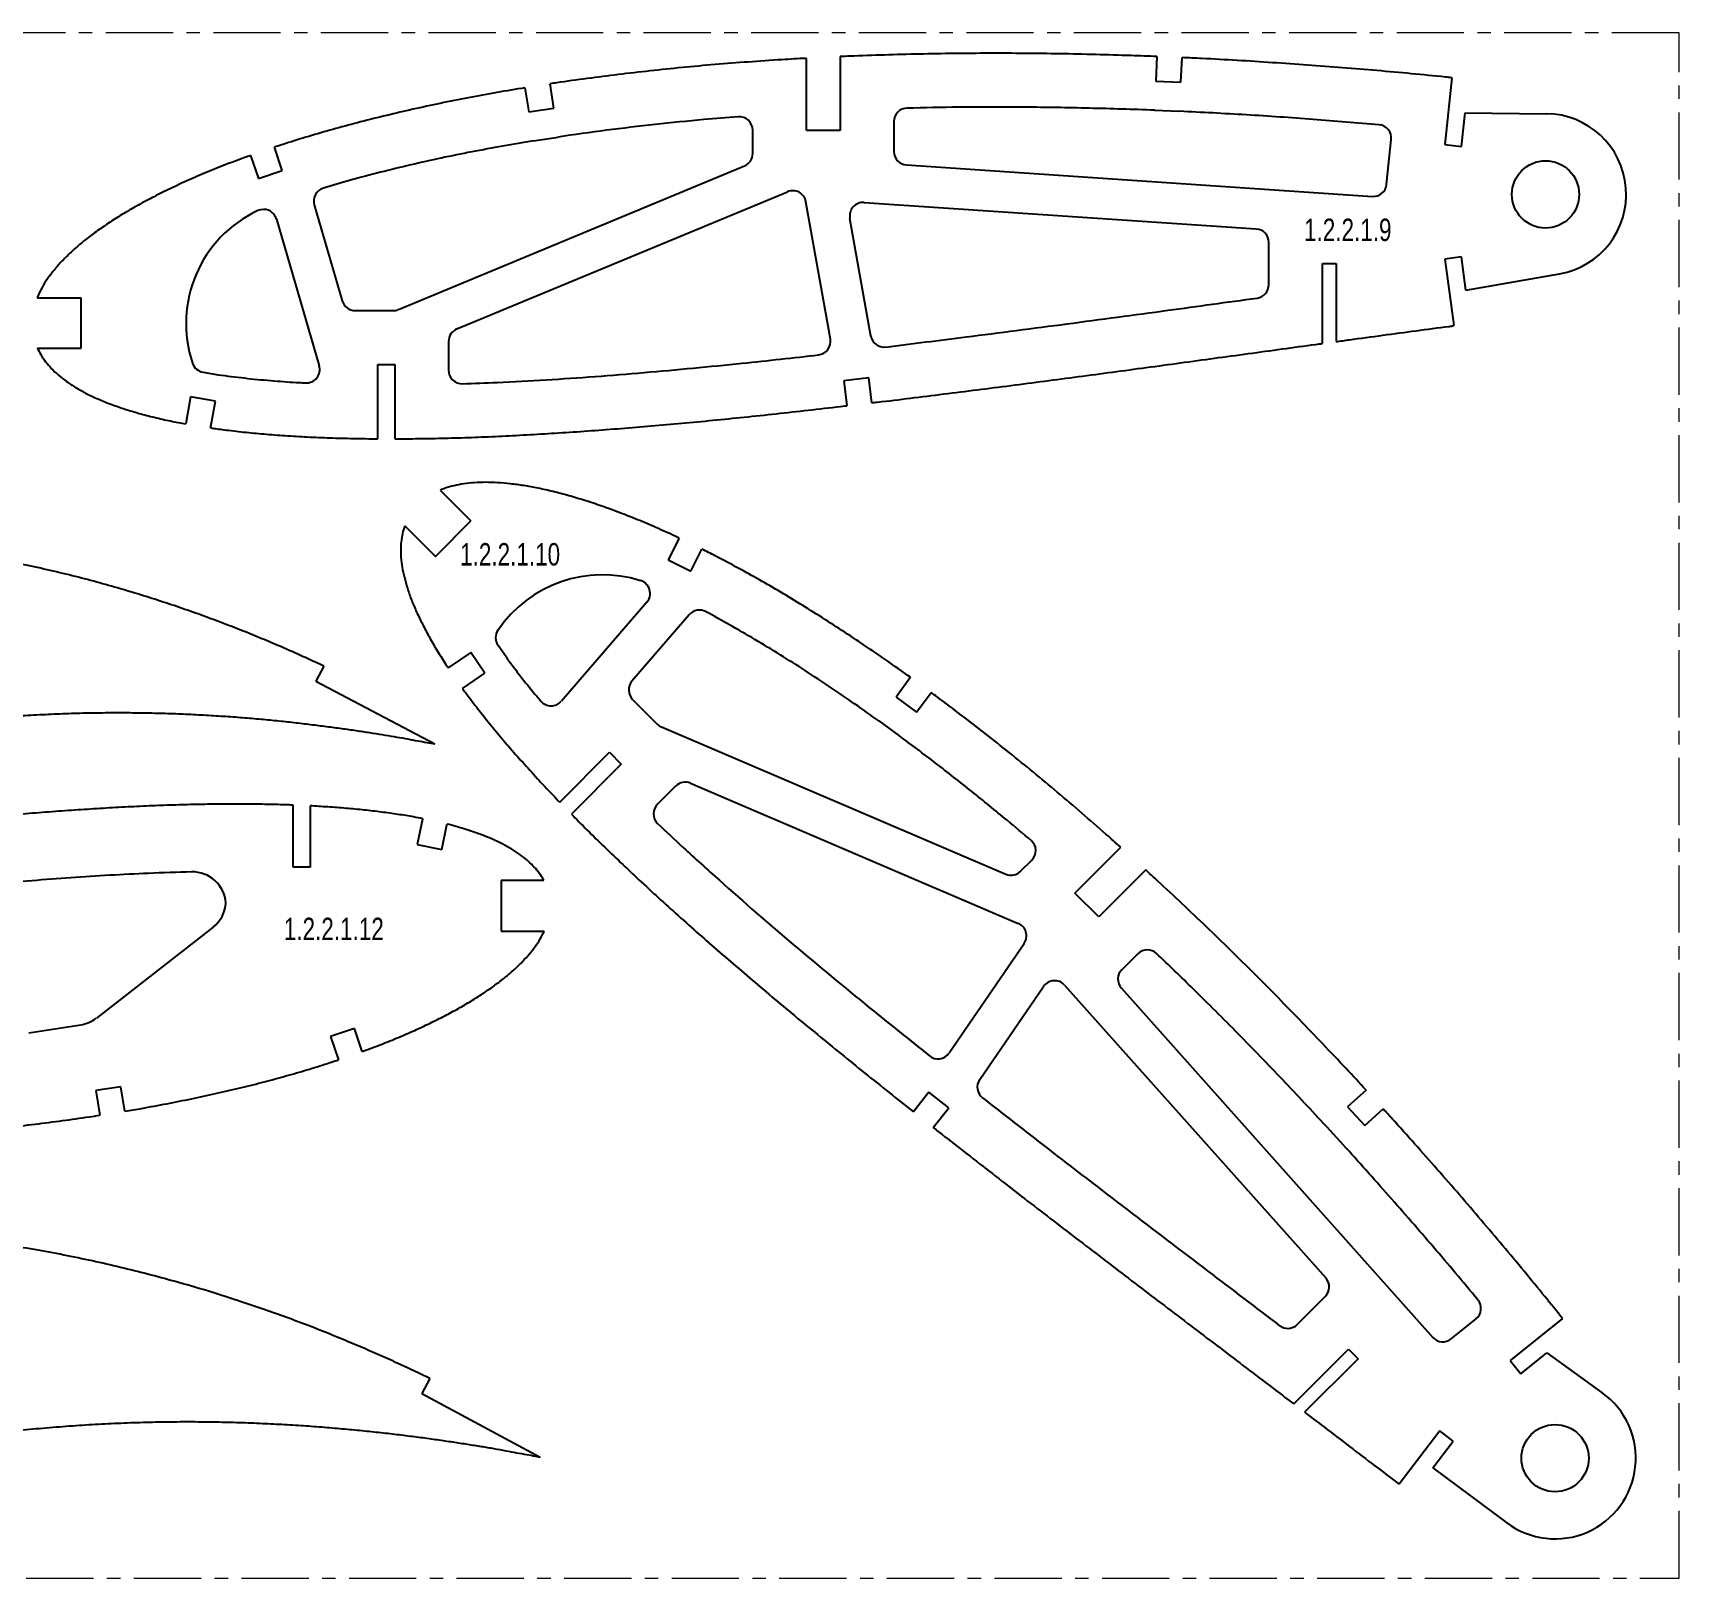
# Model space of a CAD drawing. Header units: inches. Extents: x 0 to 23.8, y 0 to 11.8.
# Drawn here: x 11.51 to 23.75, y 0.26 to 11.75 of the extents above; entities that cross this region are included whole.
import ezdxf

# ---------------------------------------------------------------- set-up
doc = ezdxf.new("R2010")
doc.units = ezdxf.units.IN
doc.header["$MEASUREMENT"] = 0
doc.linetypes.add('CENTERX2', pattern=[0.8, 0.5, -0.1, 0.1, -0.1])
doc.layers.add('PART_NAMES', color=1, linetype='Continuous')
doc.styles.add('SLDTEXTSTYLE0', font='TXT', dxfattribs={"width": 0.75})

msp = doc.modelspace()

# ---------------------------------------------------------------- linework, layer by layer
at = {"color": 7, "linetype": 'CENTERX2', "lineweight": 18}
for p, q in [((23.75, 11.75), (0.259, 11.75)), ((23.75, 0.259), (23.75, 11.75)), ((0.259, 0.259), (23.75, 0.259))]:
    msp.add_line(p, q, dxfattribs=at)
at = {"color": 7, "linetype": 'Continuous', "lineweight": 25}
for p, q in [((17.261, 11.024), (17.261, 11.561)), ((17.511, 11.574), (17.511, 11.024)), ((19.866, 11.574), (19.858, 11.392)), ((20.045, 11.384), (20.054, 11.566)), ((19.858, 11.392), (20.045, 11.384)), ((22.06, 11.416), (22.008, 10.919)), ((22.06, 11.416), (22.06, 11.417)), ((15.167, 11.342), (15.196, 11.162)), ((15.382, 11.19), (15.354, 11.371)), ((15.196, 11.162), (15.382, 11.19)), ((19.85, 11.175), (20.036, 11.167)), ((22.132, 10.906), (22.159, 11.155)), ((22.159, 11.155), (22.763, 11.149)), ((16.861, 10.853), (16.861, 11.027)), ((17.511, 11.024), (17.261, 11.024)), ((17.911, 11.091), (17.911, 10.868)), ((13.362, 10.728), (13.304, 10.9)), ((15.232, 10.947), (15.414, 10.976)), ((21.575, 10.624), (21.61, 10.957)), ((22.008, 10.919), (22.132, 10.906)), ((13.127, 10.839), (13.185, 10.668)), ((13.185, 10.668), (13.362, 10.728)), ((14.226, 9.693), (16.799, 10.761)), ((18.004, 10.768), (21.469, 10.534)), ((14.66, 9.549), (17.12, 10.569)), ((13.601, 10.472), (13.809, 9.757)), ((17.439, 9.473), (17.257, 10.494)), ((17.689, 10.489), (20.605, 10.292)), ((13.319, 10.366), (13.637, 9.275)), ((17.739, 9.496), (17.584, 10.371)), ((20.699, 9.877), (20.699, 10.192)), ((22.132, 10.084), (22.008, 10.068)), ((22.008, 10.068), (22.075, 9.573)), ((22.165, 9.837), (22.132, 10.084)), ((21.099, 10.036), (21.199, 10.036)), ((21.099, 9.441), (21.099, 10.036)), ((21.199, 10.036), (21.199, 9.454)), ((22.165, 9.837), (22.861, 9.958)), ((11.54, 9.78), (11.866, 9.78)), ((11.866, 9.405), (11.866, 9.78)), ((13.905, 9.685), (14.187, 9.685)), ((14.599, 9.456), (14.599, 9.241)), ((11.542, 9.405), (11.866, 9.405)), ((12.774, 9.227), (12.887, 9.208)), ((14.074, 9.285), (14.199, 9.285)), ((14.074, 8.732), (14.074, 9.285)), ((14.199, 9.285), (14.199, 8.731)), ((17.725, 9.184), (17.539, 9.162)), ((17.747, 8.999), (17.725, 9.184)), ((17.539, 9.162), (17.56, 8.977)), ((12.681, 9.043), (12.645, 8.842)), ((12.865, 9.011), (12.681, 9.043)), ((12.832, 8.822), (12.865, 9.011)), ((12.83, 8.812), (12.832, 8.822)), ((14.537, 8.35), (14.766, 8.121)), ((14.273, 8.084), (14.501, 7.856)), ((14.501, 7.856), (14.766, 8.121)), ((16.314, 7.993), (16.233, 7.831)), ((16.401, 7.748), (16.483, 7.912)), ((16.233, 7.831), (16.401, 7.748)), ((16.073, 7.516), (15.438, 6.78)), ((16.389, 7.423), (15.963, 6.929)), ((14.764, 7.142), (14.596, 7.028)), ((14.869, 6.988), (14.764, 7.142)), ((15.027, 7.109), (14.967, 7.195)), ((13.672, 7.041), (13.613, 6.93)), ((14.711, 6.88), (14.869, 6.988)), ((13.613, 6.93), (14.497, 6.462)), ((14.703, 6.874), (14.711, 6.88)), ((18.034, 6.958), (17.927, 6.809)), ((15.968, 6.793), (16.151, 6.61)), ((17.927, 6.809), (18.078, 6.698)), ((18.078, 6.698), (18.187, 6.846)), ((17.95, 6.524), (17.801, 6.633)), ((16.183, 6.589), (18.743, 5.494)), ((15.426, 6.029), (15.796, 6.4)), ((15.796, 6.4), (15.884, 6.311)), ((15.884, 6.311), (15.513, 5.94)), ((16.288, 6.149), (16.153, 6.014)), ((16.398, 6.17), (18.836, 5.128)), ((13.444, 5.547), (13.444, 6.007)), ((13.569, 6.002), (13.569, 5.547)), ((14.405, 5.904), (14.366, 5.715)), ((14.406, 5.907), (14.405, 5.904)), ((14.549, 5.677), (14.587, 5.86)), ((14.587, 5.86), (14.589, 5.866)), ((14.366, 5.715), (14.549, 5.677)), ((19.257, 5.353), (19.598, 5.694)), ((13.569, 5.547), (13.444, 5.547)), ((18.853, 5.515), (18.937, 5.598)), ((19.784, 5.526), (19.434, 5.176)), ((15.308, 5.446), (14.99, 5.446)), ((14.99, 5.446), (14.99, 5.071)), ((19.434, 5.176), (19.257, 5.353)), ((12.848, 5.1), (11.98, 4.423)), ((14.99, 5.071), (15.311, 5.071)), ((18.321, 4.164), (18.879, 4.979)), ((19.725, 4.902), (19.607, 4.783)), ((18.549, 3.966), (19.023, 4.659)), ((19.18, 4.669), (21.123, 2.491)), ((19.603, 4.646), (21.919, 2.049)), ((11.477, 4.313), (11.864, 4.373)), ((13.899, 4.347), (13.722, 4.287)), ((13.722, 4.287), (13.78, 4.113)), ((13.957, 4.175), (13.899, 4.347)), ((12.163, 3.913), (11.977, 3.884)), ((11.977, 3.884), (12.006, 3.701)), ((12.193, 3.731), (12.163, 3.913)), ((18.172, 3.873), (18.056, 3.726)), ((18.32, 3.757), (18.172, 3.873)), ((21.422, 3.888), (21.285, 3.763)), ((18.204, 3.61), (18.32, 3.757)), ((21.285, 3.763), (21.412, 3.624)), ((21.412, 3.624), (21.549, 3.749)), ((21.128, 3.617), (21.253, 3.48)), ((20.911, 2.145), (21.119, 2.353)), ((22.056, 2.038), (22.24, 2.186)), ((22.883, 2.19), (22.493, 1.876)), ((22.883, 2.19), (22.883, 2.19)), ((20.885, 1.554), (21.292, 1.961)), ((21.292, 1.961), (21.363, 1.89)), ((21.363, 1.89), (20.965, 1.492)), ((22.493, 1.876), (22.572, 1.779)), ((22.572, 1.779), (22.767, 1.935)), ((22.767, 1.935), (23.179, 1.637)), ((14.46, 1.743), (14.4, 1.633)), ((14.4, 1.633), (15.28, 1.159)), ((21.972, 1.354), (21.669, 0.957)), ((22.071, 1.278), (21.972, 1.354)), ((21.92, 1.08), (22.071, 1.278)), ((21.92, 1.08), (22.469, 0.67)), ((21.668, 0.957), (21.669, 0.957))]:
    msp.add_line(p, q, dxfattribs=at)
for centre in [(22.757, 10.549), (22.828, 1.151)]:
    msp.add_circle(centre, 0.25, dxfattribs=at)
for centre, radius, start, end in [((18.011, 11.091), 0.1, 91.4078, 180), ((19.846, 11.075), 0.1, 87.5699, 87.7376), ((20.031, 11.067), 0.1, 87.4034, 87.5699), ((22.757, 10.549), 0.6, 279.922, 89.4734), ((16.761, 11.027), 0.1, 0, 94.4715), ((21.51, 10.967), 0.1, 354.0757, 84.9246), ((15.247, 10.849), 0.1, 98.9164, 99.2498), ((15.429, 10.877), 0.1, 98.5864, 98.9164), ((16.761, 10.853), 0.1, 292.5326, 0), ((18.011, 10.868), 0.1, 180, 266.1433), ((13.697, 10.5), 0.1, 106.7599, 196.2499), ((17.158, 10.477), 0.1, 10.1017, 112.5326), ((21.476, 10.634), 0.1, 266.1433, 354.0757), ((13.575, 9.589), 0.928, 115.1478, 198.5542), ((13.223, 10.338), 0.1, 16.2499, 115.1478), ((17.682, 10.389), 0.1, 86.1433, 190.1017), ((20.599, 10.192), 0.1, 0, 86.1433), ((20.599, 9.877), 0.1, 277.7726, 0), ((13.905, 9.785), 0.1, 196.2499, 270), ((14.187, 9.785), 0.1, 270, 292.5326), ((14.699, 9.456), 0.1, 112.5326, 180), ((17.34, 9.455), 0.1, 276.5074, 10.1017), ((17.838, 9.514), 0.1, 190.1017, 276.9072), ((12.79, 9.325), 0.1, 198.5542, 260.7898), ((13.541, 9.247), 0.1, 266.9391, 16.2499), ((14.699, 9.241), 0.1, 180, 271.8749), ((15.744, 6.781), 0.939, 72.413, 145.8484), ((15.998, 7.582), 0.1, 319.2106, 72.413), ((16.465, 7.358), 0.1, 61.8131, 139.2106), ((15.049, 7.253), 0.1, 145.8484, 214.8592), ((16.039, 6.864), 0.1, 139.2106, 225), ((15.362, 6.845), 0.1, 220.0265, 319.2106), ((17.742, 6.552), 0.1, 53.9821, 54.3312), ((16.222, 6.681), 0.1, 225, 246.8439), ((17.891, 6.444), 0.1, 53.6369, 53.9821), ((16.359, 6.078), 0.1, 66.8439, 135), ((16.223, 5.943), 0.1, 135, 226.4354), ((18.866, 5.669), 0.1, 315, 49.6241), ((12.694, 5.261), 0.25, 4.1146, 91.3699), ((18.783, 5.586), 0.1, 246.8439, 315), ((12.694, 5.297), 0.25, 307.9617, 355.8854), ((18.797, 5.036), 0.1, 325.5897, 66.8439), ((19.796, 4.831), 0.1, 46.4132, 135), ((19.677, 4.713), 0.1, 135, 221.7273), ((19.106, 4.602), 0.1, 41.7273, 145.5897), ((11.826, 4.62), 0.25, 278.7163, 307.9617), ((18.238, 4.22), 0.1, 231.4828, 325.5897), ((18.631, 3.91), 0.1, 145.5897, 231.9036), ((21.054, 3.549), 0.1, 42.5002, 42.6742), ((21.179, 3.412), 0.1, 42.3274, 42.5002), ((21.048, 2.424), 0.1, 315, 41.7273), ((22.177, 2.264), 0.1, 308.8317, 39.6924), ((20.84, 2.216), 0.1, 232.7761, 315), ((21.993, 2.116), 0.1, 221.7273, 308.8317), ((22.828, 1.151), 0.6, 233.276, 54.1694)]:
    msp.add_arc(centre, radius, start, end, dxfattribs=at)
for points, knots in [([(17.261, 11.561), (17.2, 11.558), (17.055, 11.55), (16.829, 11.534), (16.582, 11.515), (16.339, 11.493), (16.099, 11.468), (15.863, 11.441), (15.631, 11.411), (15.462, 11.388), (15.37, 11.374), (15.354, 11.371)], [0.6323676, 0.6323676, 0.6323676, 0.6323676, 0.6428887, 0.6571861, 0.6713255, 0.685294, 0.6990781, 0.7126651, 0.7260426, 0.7391977, 0.741936, 0.741936, 0.741936, 0.741936]), ([(19.866, 11.574), (19.802, 11.577), (19.65, 11.582), (19.411, 11.589), (19.147, 11.595), (18.884, 11.598), (18.622, 11.599), (18.36, 11.597), (18.1, 11.593), (17.842, 11.586), (17.645, 11.579), (17.536, 11.575), (17.511, 11.574)], [0.4834589, 0.4834589, 0.4834589, 0.4834589, 0.4943697, 0.5094578, 0.5245323, 0.5395793, 0.554583, 0.5695295, 0.5844034, 0.599191, 0.6138768, 0.6180618, 0.6180618, 0.6180618, 0.6180618]), ([(22.06, 11.417), (22.044, 11.418), (21.944, 11.429), (21.758, 11.447), (21.503, 11.47), (21.246, 11.492), (20.987, 11.511), (20.726, 11.529), (20.464, 11.546), (20.24, 11.558), (20.103, 11.564), (20.054, 11.566)], [0.3577176, 0.3577176, 0.3577176, 0.3577176, 0.3604439, 0.3749827, 0.3896405, 0.4044033, 0.4192566, 0.4341867, 0.4491773, 0.4642148, 0.4726798, 0.4726798, 0.4726798, 0.4726798]), ([(15.167, 11.342), (15.098, 11.331), (14.957, 11.307), (14.747, 11.268), (14.539, 11.227), (14.336, 11.183), (14.139, 11.137), (13.947, 11.089), (13.762, 11.04), (13.583, 10.988), (13.431, 10.942), (13.339, 10.911), (13.304, 10.9)], [0.752749, 0.752749, 0.752749, 0.752749, 0.764792, 0.7772082, 0.7893557, 0.801224, 0.8128037, 0.8240829, 0.8350546, 0.8457096, 0.8560379, 0.8623241, 0.8623241, 0.8623241, 0.8623241]), ([(19.85, 11.175), (19.688, 11.181), (19.365, 11.191), (18.88, 11.199), (18.428, 11.199), (18.137, 11.194), (18.009, 11.19)], [0.4834673, 0.4834673, 0.4834673, 0.4834673, 0.5115528, 0.5396467, 0.5677406, 0.5901721, 0.5901721, 0.5901721, 0.5901721]), ([(21.519, 11.067), (21.355, 11.081), (21.027, 11.108), (20.532, 11.142), (20.201, 11.159), (20.036, 11.167)], [0.38671721, 0.38671721, 0.38671721, 0.38671721, 0.41519871, 0.44393925, 0.47267138, 0.47267138, 0.47267138, 0.47267138]), ([(16.753, 11.127), (16.668, 11.12), (16.462, 11.103), (16.135, 11.07), (15.773, 11.027), (15.534, 10.994), (15.414, 10.976)], [0.66324199, 0.66324199, 0.66324199, 0.66324199, 0.6781932, 0.69944078, 0.72068837, 0.74191908, 0.74191908, 0.74191908, 0.74191908]), ([(15.231, 10.947), (15.078, 10.922), (14.771, 10.868), (14.317, 10.771), (13.949, 10.678), (13.735, 10.616), (13.668, 10.596)], [0.7527661, 0.7527661, 0.7527661, 0.7527661, 0.78014278, 0.80753656, 0.83493034, 0.84742159, 0.84742159, 0.84742159, 0.84742159]), ([(13.127, 10.839), (13.112, 10.833), (13.047, 10.81), (12.932, 10.767), (12.787, 10.708), (12.649, 10.648), (12.518, 10.587), (12.395, 10.526), (12.28, 10.463), (12.172, 10.401), (12.072, 10.337), (11.979, 10.273), (11.895, 10.21), (11.819, 10.146), (11.751, 10.081), (11.69, 10.017), (11.639, 9.954), (11.595, 9.89), (11.562, 9.832), (11.546, 9.795), (11.54, 9.78)], [0.8730413, 0.8730413, 0.8730413, 0.8730413, 0.8756888, 0.8849977, 0.8939534, 0.9025529, 0.9107894, 0.9186607, 0.9261663, 0.9333026, 0.9400712, 0.9464748, 0.9525175, 0.9582048, 0.9635467, 0.9685566, 0.9732499, 0.977651, 0.981787, 0.984558, 0.984558, 0.984558, 0.984558]), ([(17.85, 9.414), (18.049, 9.439), (18.498, 9.495), (19.198, 9.586), (19.919, 9.683), (20.391, 9.748), (20.612, 9.778)], [0.3971576, 0.3971576, 0.3971576, 0.3971576, 0.4332361, 0.4783769, 0.5235177, 0.563458, 0.563458, 0.563458, 0.563458]), ([(21.199, 9.454), (21.232, 9.459), (21.348, 9.475), (21.547, 9.502), (21.794, 9.535), (21.97, 9.559), (22.063, 9.571), (22.075, 9.573)], [0.59546283, 0.59546283, 0.59546283, 0.59546283, 0.60148452, 0.61642433, 0.63126942, 0.64600652, 0.64812647, 0.64812647, 0.64812647, 0.64812647]), ([(17.747, 8.999), (17.761, 9.001), (17.857, 9.012), (18.035, 9.034), (18.282, 9.065), (18.531, 9.096), (18.781, 9.128), (19.032, 9.161), (19.283, 9.194), (19.536, 9.228), (19.788, 9.262), (20.041, 9.296), (20.294, 9.331), (20.546, 9.365), (20.798, 9.4), (20.982, 9.425), (21.082, 9.438), (21.099, 9.441)], [0.3880953, 0.3880953, 0.3880953, 0.3880953, 0.3905972, 0.4053326, 0.4201748, 0.4351095, 0.4501243, 0.4652031, 0.4803332, 0.4955006, 0.5106898, 0.5258873, 0.5410783, 0.5562472, 0.5713818, 0.586466, 0.5894517, 0.5894517, 0.5894517, 0.5894517]), ([(11.542, 9.405), (11.543, 9.403), (11.553, 9.382), (11.574, 9.343), (11.613, 9.29), (11.659, 9.239), (11.713, 9.191), (11.775, 9.145), (11.844, 9.102), (11.921, 9.06), (12.005, 9.022), (12.096, 8.985), (12.195, 8.951), (12.3, 8.92), (12.413, 8.89), (12.529, 8.864), (12.607, 8.849), (12.645, 8.842)], [0.00686773, 0.00686773, 0.00686773, 0.00686773, 0.00729323, 0.01102814, 0.01490108, 0.01896327, 0.02325848, 0.02782063, 0.03267908, 0.03785316, 0.04336187, 0.04921468, 0.05542235, 0.06198879, 0.06891804, 0.07621116, 0.08317248, 0.08317248, 0.08317248, 0.08317248]), ([(14.702, 9.141), (14.788, 9.144), (14.995, 9.152), (15.446, 9.176), (16.053, 9.222), (16.729, 9.287), (17.162, 9.334), (17.352, 9.356)], [0.2067958, 0.2067958, 0.2067958, 0.2067958, 0.2225637, 0.2446123, 0.2887096, 0.3328069, 0.3671108, 0.3671108, 0.3671108, 0.3671108]), ([(12.887, 9.208), (12.951, 9.199), (13.08, 9.183), (13.274, 9.164), (13.414, 9.154), (13.501, 9.149), (13.524, 9.148), (13.536, 9.147)], [0.0943132, 0.0943132, 0.0943132, 0.0943132, 0.1066897, 0.1190662, 0.13099183, 0.13312972, 0.13526762, 0.13526762, 0.13526762, 0.13526762]), ([(14.199, 8.731), (14.219, 8.732), (14.302, 8.732), (14.451, 8.734), (14.647, 8.738), (14.847, 8.745), (15.051, 8.754), (15.26, 8.766), (15.474, 8.779), (15.691, 8.794), (15.911, 8.811), (16.136, 8.83), (16.364, 8.85), (16.595, 8.872), (16.828, 8.896), (17.065, 8.921), (17.304, 8.948), (17.47, 8.967), (17.555, 8.977), (17.56, 8.977)], [0.1760421, 0.1760421, 0.1760421, 0.1760421, 0.1796191, 0.1909774, 0.202627, 0.2145605, 0.2267672, 0.2392364, 0.251959, 0.2649239, 0.2781197, 0.291536, 0.3051603, 0.3189807, 0.3329855, 0.3471628, 0.3614986, 0.3759807, 0.3769041, 0.3769041, 0.3769041, 0.3769041]), ([(12.83, 8.812), (12.863, 8.808), (12.944, 8.797), (13.077, 8.781), (13.228, 8.767), (13.386, 8.755), (13.55, 8.745), (13.719, 8.738), (13.894, 8.734), (14.013, 8.732), (14.073, 8.732), (14.074, 8.732)], [0.0943132, 0.0943132, 0.0943132, 0.0943132, 0.10026591, 0.10899987, 0.11808453, 0.12751484, 0.13728527, 0.14738792, 0.15781648, 0.16856347, 0.16859705, 0.16859705, 0.16859705, 0.16859705]), ([(16.314, 7.993), (16.304, 7.998), (16.247, 8.025), (16.144, 8.071), (16.005, 8.13), (15.871, 8.183), (15.741, 8.231), (15.616, 8.272), (15.495, 8.309), (15.379, 8.339), (15.268, 8.364), (15.162, 8.384), (15.061, 8.397), (14.966, 8.406), (14.876, 8.409), (14.792, 8.406), (14.714, 8.398), (14.641, 8.384), (14.582, 8.368), (14.548, 8.355), (14.537, 8.35)], [0.87374, 0.87374, 0.87374, 0.87374, 0.8756888, 0.8849977, 0.8939534, 0.9025529, 0.9107894, 0.9186607, 0.9261663, 0.9333026, 0.9400712, 0.9464748, 0.9525175, 0.9582048, 0.9635467, 0.9685566, 0.9732499, 0.977651, 0.981787, 0.9840804, 0.9840804, 0.9840804, 0.9840804]), ([(13.672, 7.041), (13.651, 7.05), (13.59, 7.079), (13.487, 7.126), (13.36, 7.182), (13.227, 7.239), (13.088, 7.296), (12.943, 7.352), (12.793, 7.409), (12.637, 7.464), (12.475, 7.519), (12.308, 7.572), (12.136, 7.623), (11.959, 7.673), (11.777, 7.72), (11.589, 7.764), (11.397, 7.806), (11.2, 7.845), (10.999, 7.88), (10.794, 7.911), (10.589, 7.937), (10.383, 7.963), (10.178, 7.987), (9.971, 8.01), (9.761, 8.032), (9.549, 8.053), (9.336, 8.072), (9.12, 8.091), (8.904, 8.107), (8.686, 8.122), (8.49, 8.134), (8.368, 8.141), (8.318, 8.144)], [0.0834238, 0.0834238, 0.0834238, 0.0834238, 0.0880629, 0.0971758, 0.1066781, 0.1165616, 0.1268143, 0.1374283, 0.1483936, 0.1596998, 0.1713381, 0.1832977, 0.1955696, 0.2081436, 0.2210116, 0.2341618, 0.2475875, 0.2612768, 0.2752227, 0.2894141, 0.3037712, 0.3176892, 0.3317841, 0.3460397, 0.3604439, 0.3749827, 0.3896405, 0.4044033, 0.4192566, 0.4341867, 0.4491773, 0.459316, 0.459316, 0.459316, 0.459316]), ([(14.273, 8.084), (14.266, 8.065), (14.255, 8.026), (14.245, 7.965), (14.242, 7.899), (14.246, 7.829), (14.257, 7.756), (14.275, 7.68), (14.299, 7.6), (14.329, 7.517), (14.367, 7.43), (14.411, 7.34), (14.461, 7.247), (14.518, 7.15), (14.564, 7.077), (14.591, 7.036), (14.596, 7.028)], [0.00738535, 0.00738535, 0.00738535, 0.00738535, 0.01102814, 0.01490108, 0.01896327, 0.02325848, 0.02782063, 0.03267908, 0.03785316, 0.04336187, 0.04921468, 0.05542235, 0.06198879, 0.06891804, 0.07621116, 0.07807755, 0.07807755, 0.07807755, 0.07807755]), ([(18.034, 6.958), (17.985, 6.993), (17.879, 7.068), (17.716, 7.18), (17.547, 7.293), (17.379, 7.401), (17.214, 7.504), (17.052, 7.602), (16.892, 7.694), (16.736, 7.78), (16.6, 7.852), (16.515, 7.895), (16.483, 7.912)], [0.7540522, 0.7540522, 0.7540522, 0.7540522, 0.764792, 0.7772082, 0.7893557, 0.801224, 0.8128037, 0.8240829, 0.8350546, 0.8457096, 0.8560379, 0.862576, 0.862576, 0.862576, 0.862576]), ([(17.8, 6.633), (17.68, 6.719), (17.437, 6.888), (17.067, 7.128), (16.757, 7.312), (16.571, 7.414), (16.512, 7.446)], [0.75407087, 0.75407087, 0.75407087, 0.75407087, 0.78118313, 0.80831408, 0.83544504, 0.84793233, 0.84793233, 0.84793233, 0.84793233]), ([(15.027, 7.109), (15.058, 7.066), (15.122, 6.981), (15.209, 6.872), (15.265, 6.805), (15.285, 6.781)], [0.08968629, 0.08968629, 0.08968629, 0.08968629, 0.1003717, 0.11105712, 0.11738244, 0.11738244, 0.11738244, 0.11738244]), ([(14.703, 6.874), (14.71, 6.865), (14.744, 6.819), (14.807, 6.736), (14.894, 6.626), (14.987, 6.513), (15.086, 6.398), (15.191, 6.28), (15.301, 6.16), (15.38, 6.077), (15.422, 6.033), (15.426, 6.029)], [0.08968629, 0.08968629, 0.08968629, 0.08968629, 0.09188741, 0.10026591, 0.10899987, 0.11808453, 0.12751484, 0.13728527, 0.14738792, 0.15781648, 0.15870999, 0.15870999, 0.15870999, 0.15870999]), ([(19.598, 5.694), (19.562, 5.726), (19.466, 5.811), (19.31, 5.948), (19.129, 6.102), (18.949, 6.252), (18.77, 6.398), (18.591, 6.54), (18.413, 6.677), (18.278, 6.779), (18.203, 6.834), (18.187, 6.846)], [0.6342646, 0.6342646, 0.6342646, 0.6342646, 0.6428887, 0.6571861, 0.6713255, 0.685294, 0.6990781, 0.7126651, 0.7260426, 0.7391977, 0.7427749, 0.7427749, 0.7427749, 0.7427749]), ([(9.616, 6.458), (9.672, 6.466), (9.796, 6.482), (9.988, 6.508), (10.189, 6.535), (10.389, 6.561), (10.583, 6.587), (10.771, 6.612), (10.955, 6.633), (11.136, 6.651), (11.315, 6.666), (11.491, 6.677), (11.665, 6.686), (11.836, 6.692), (12.005, 6.695), (12.17, 6.696), (12.332, 6.694), (12.49, 6.691), (12.645, 6.685), (12.795, 6.677), (12.942, 6.668), (13.083, 6.658), (13.22, 6.646), (13.353, 6.633), (13.48, 6.619), (13.602, 6.604), (13.719, 6.589), (13.829, 6.574), (13.935, 6.559), (14.034, 6.544), (14.127, 6.528), (14.213, 6.514), (14.294, 6.5), (14.368, 6.486), (14.435, 6.474), (14.477, 6.466), (14.497, 6.462)], [0.6338819, 0.6338819, 0.6338819, 0.6338819, 0.6460065, 0.6606207, 0.6750982, 0.6894229, 0.7035818, 0.7169076, 0.7300093, 0.7429521, 0.7557256, 0.76832, 0.7807243, 0.7929265, 0.804916, 0.8166791, 0.8282035, 0.8394749, 0.8504814, 0.8612077, 0.8716393, 0.8817634, 0.8915636, 0.9010274, 0.910139, 0.918884, 0.9272493, 0.9352211, 0.9427847, 0.9499282, 0.9566385, 0.9629042, 0.9687123, 0.9740545, 0.9789184, 0.9832318, 0.9832318, 0.9832318, 0.9832318]), ([(18.931, 5.745), (18.872, 5.795), (18.725, 5.918), (18.489, 6.111), (18.222, 6.321), (18.041, 6.457), (17.95, 6.524)], [0.66650901, 0.66650901, 0.66650901, 0.66650901, 0.68063882, 0.70135084, 0.72206286, 0.74275647, 0.74275647, 0.74275647, 0.74275647]), ([(13.444, 6.007), (13.432, 6.008), (13.368, 6.01), (13.252, 6.013), (13.094, 6.015), (12.931, 6.015), (12.763, 6.013), (12.591, 6.009), (12.415, 6.003), (12.236, 5.995), (12.052, 5.985), (11.865, 5.973), (11.674, 5.96), (11.48, 5.945), (11.283, 5.929), (11.083, 5.911), (10.88, 5.891), (10.674, 5.87), (10.467, 5.848), (10.267, 5.826), (10.137, 5.811), (10.077, 5.804)], [0.1449064, 0.1449064, 0.1449064, 0.1449064, 0.1473879, 0.1578165, 0.1685635, 0.1796191, 0.1909774, 0.202627, 0.2145605, 0.2267672, 0.2392364, 0.251959, 0.2649239, 0.2781197, 0.291536, 0.3051603, 0.3189807, 0.3329855, 0.3471628, 0.3614986, 0.3737949, 0.3737949, 0.3737949, 0.3737949]), ([(14.406, 5.907), (14.384, 5.911), (14.323, 5.923), (14.221, 5.939), (14.098, 5.956), (13.971, 5.971), (13.837, 5.984), (13.703, 5.994), (13.613, 5.999), (13.569, 6.002)], [0.07929304, 0.07929304, 0.07929304, 0.07929304, 0.08386839, 0.09188741, 0.10026591, 0.10899987, 0.11808453, 0.12751484, 0.1364235, 0.1364235, 0.1364235, 0.1364235]), ([(15.513, 5.94), (15.521, 5.932), (15.57, 5.881), (15.664, 5.788), (15.795, 5.661), (15.931, 5.531), (16.071, 5.4), (16.216, 5.267), (16.366, 5.133), (16.519, 4.997), (16.677, 4.86), (16.838, 4.722), (17.003, 4.582), (17.172, 4.441), (17.344, 4.3), (17.519, 4.157), (17.696, 4.013), (17.876, 3.87), (17.996, 3.774), (18.056, 3.726)], [0.1664661, 0.1664661, 0.1664661, 0.1664661, 0.1685635, 0.1796191, 0.1909774, 0.202627, 0.2145605, 0.2267672, 0.2392364, 0.251959, 0.2649239, 0.2781197, 0.291536, 0.3051603, 0.3189807, 0.3329855, 0.3471628, 0.3614986, 0.3757787, 0.3757787, 0.3757787, 0.3757787]), ([(15.308, 5.446), (15.302, 5.456), (15.287, 5.483), (15.257, 5.525), (15.216, 5.569), (15.168, 5.611), (15.114, 5.652), (15.053, 5.69), (14.986, 5.726), (14.912, 5.76), (14.832, 5.792), (14.745, 5.822), (14.663, 5.846), (14.61, 5.861), (14.589, 5.866)], [0.00859369, 0.00859369, 0.00859369, 0.00859369, 0.01102814, 0.01490108, 0.01896327, 0.02325848, 0.02782063, 0.03267908, 0.03785316, 0.04336187, 0.04921468, 0.05542235, 0.06198879, 0.06658588, 0.06658588, 0.06658588, 0.06658588]), ([(16.154, 5.871), (16.217, 5.811), (16.368, 5.669), (16.703, 5.366), (17.163, 4.967), (17.687, 4.534), (18.027, 4.261), (18.176, 4.142)], [0.1982605, 0.1982605, 0.1982605, 0.1982605, 0.2147562, 0.2377594, 0.2837659, 0.3297723, 0.365508, 0.365508, 0.365508, 0.365508]), ([(12.688, 5.511), (12.581, 5.508), (12.283, 5.498), (11.79, 5.469), (11.211, 5.422), (10.824, 5.383), (10.631, 5.363)], [0.1797241, 0.1797241, 0.1797241, 0.1797241, 0.2940574, 0.4998179, 0.7055785, 0.9113391, 0.9113391, 0.9113391, 0.9113391]), ([(21.422, 3.888), (21.372, 3.942), (21.266, 4.057), (21.1, 4.232), (20.925, 4.415), (20.748, 4.596), (20.571, 4.774), (20.392, 4.951), (20.213, 5.124), (20.033, 5.295), (19.889, 5.429), (19.806, 5.505), (19.784, 5.526)], [0.4814271, 0.4814271, 0.4814271, 0.4814271, 0.4943697, 0.5094578, 0.5245323, 0.5395793, 0.554583, 0.5695295, 0.5844034, 0.599191, 0.6138768, 0.6193617, 0.6193617, 0.6193617, 0.6193617]), ([(13.957, 4.175), (13.96, 4.176), (14.007, 4.193), (14.097, 4.227), (14.225, 4.279), (14.346, 4.331), (14.461, 4.385), (14.569, 4.439), (14.671, 4.493), (14.765, 4.549), (14.853, 4.604), (14.934, 4.66), (15.008, 4.716), (15.076, 4.773), (15.135, 4.829), (15.188, 4.885), (15.234, 4.941), (15.272, 4.997), (15.297, 5.041), (15.308, 5.065), (15.311, 5.071)], [0.8751484, 0.8751484, 0.8751484, 0.8751484, 0.8756888, 0.8849977, 0.8939534, 0.9025529, 0.9107894, 0.9186607, 0.9261663, 0.9333026, 0.9400712, 0.9464748, 0.9525175, 0.9582048, 0.9635467, 0.9685566, 0.9732499, 0.977651, 0.981787, 0.9829548, 0.9829548, 0.9829548, 0.9829548]), ([(21.127, 3.617), (21.02, 3.734), (20.803, 3.965), (20.473, 4.307), (20.16, 4.619), (19.956, 4.817), (19.865, 4.903)], [0.4814362, 0.4814362, 0.4814362, 0.4814362, 0.5101237, 0.5388204, 0.567517, 0.5903119, 0.5903119, 0.5903119, 0.5903119]), ([(12.193, 3.731), (12.234, 3.738), (12.338, 3.756), (12.503, 3.786), (12.686, 3.823), (12.864, 3.861), (13.037, 3.901), (13.206, 3.943), (13.368, 3.987), (13.526, 4.032), (13.662, 4.074), (13.746, 4.102), (13.78, 4.113)], [0.7566561, 0.7566561, 0.7566561, 0.7566561, 0.764792, 0.7772082, 0.7893557, 0.801224, 0.8128037, 0.8240829, 0.8350546, 0.8457096, 0.8560379, 0.8629489, 0.8629489, 0.8629489, 0.8629489]), ([(18.57, 3.831), (18.728, 3.707), (19.085, 3.429), (19.644, 3), (20.223, 2.559), (20.602, 2.271), (20.779, 2.136)], [0.3968364, 0.3968364, 0.3968364, 0.3968364, 0.4344336, 0.4814276, 0.5284215, 0.569999, 0.569999, 0.569999, 0.569999]), ([(10.381, 3.534), (10.406, 3.535), (10.504, 3.541), (10.674, 3.552), (10.891, 3.57), (11.105, 3.589), (11.315, 3.611), (11.523, 3.634), (11.727, 3.661), (11.887, 3.683), (11.98, 3.697), (12.006, 3.701)], [0.6380475, 0.6380475, 0.6380475, 0.6380475, 0.6428887, 0.6571861, 0.6713255, 0.685294, 0.6990781, 0.7126651, 0.7260426, 0.7391977, 0.7443043, 0.7443043, 0.7443043, 0.7443043]), ([(22.883, 2.19), (22.84, 2.244), (22.745, 2.362), (22.597, 2.542), (22.439, 2.731), (22.279, 2.92), (22.117, 3.11), (21.952, 3.299), (21.785, 3.487), (21.651, 3.637), (21.572, 3.724), (21.549, 3.749)], [0.3479994, 0.3479994, 0.3479994, 0.3479994, 0.3604439, 0.3749827, 0.3896405, 0.4044033, 0.4192566, 0.4341867, 0.4491773, 0.4642148, 0.4701957, 0.4701957, 0.4701957, 0.4701957]), ([(18.204, 3.61), (18.217, 3.599), (18.293, 3.54), (18.431, 3.432), (18.62, 3.285), (18.81, 3.137), (19.002, 2.989), (19.194, 2.841), (19.388, 2.693), (19.582, 2.545), (19.776, 2.396), (19.971, 2.248), (20.166, 2.1), (20.361, 1.952), (20.555, 1.804), (20.73, 1.672), (20.839, 1.588), (20.885, 1.554)], [0.3874396, 0.3874396, 0.3874396, 0.3874396, 0.3905972, 0.4053326, 0.4201748, 0.4351095, 0.4501243, 0.4652031, 0.4803332, 0.4955006, 0.5106898, 0.5258873, 0.5410783, 0.5562472, 0.5713818, 0.586466, 0.5970736, 0.5970736, 0.5970736, 0.5970736]), ([(22.254, 2.328), (22.253, 2.329), (22.144, 2.461), (21.925, 2.721), (21.592, 3.103), (21.367, 3.355), (21.253, 3.48)], [0.37820963, 0.37820963, 0.37820963, 0.37820963, 0.37854844, 0.40909752, 0.4396466, 0.47018658, 0.47018658, 0.47018658, 0.47018658]), ([(14.46, 1.743), (14.439, 1.753), (14.377, 1.783), (14.27, 1.834), (14.137, 1.895), (13.998, 1.956), (13.851, 2.018), (13.699, 2.081), (13.54, 2.143), (13.375, 2.205), (13.204, 2.266), (13.027, 2.325), (12.844, 2.384), (12.655, 2.44), (12.46, 2.494), (12.26, 2.546), (12.054, 2.595), (11.844, 2.641), (11.628, 2.683), (11.407, 2.722), (11.182, 2.756), (10.956, 2.785), (10.748, 2.811), (10.617, 2.827), (10.559, 2.833)], [0.075148, 0.075148, 0.075148, 0.075148, 0.0793498, 0.0880629, 0.0971758, 0.1066781, 0.1165616, 0.1268143, 0.1374283, 0.1483936, 0.1596998, 0.1713381, 0.1832977, 0.1955696, 0.2081436, 0.2210116, 0.2341618, 0.2475875, 0.2612768, 0.2752227, 0.2894141, 0.3037712, 0.3176892, 0.3285496, 0.3285496, 0.3285496, 0.3285496]), ([(20.965, 1.492), (21.021, 1.45), (21.141, 1.359), (21.323, 1.22), (21.501, 1.084), (21.616, 0.996), (21.668, 0.957)], [0.60333516, 0.60333516, 0.60333516, 0.60333516, 0.61642433, 0.63126942, 0.64600652, 0.65818598, 0.65818598, 0.65818598, 0.65818598]), ([(10.568, 1.252), (10.624, 1.26), (10.753, 1.277), (10.95, 1.303), (11.157, 1.331), (11.358, 1.354), (11.557, 1.373), (11.753, 1.389), (11.947, 1.402), (12.138, 1.412), (12.326, 1.418), (12.511, 1.422), (12.692, 1.423), (12.87, 1.421), (13.043, 1.417), (13.213, 1.41), (13.378, 1.402), (13.538, 1.392), (13.694, 1.38), (13.845, 1.367), (13.99, 1.353), (14.129, 1.338), (14.263, 1.322), (14.391, 1.306), (14.513, 1.289), (14.628, 1.272), (14.737, 1.255), (14.839, 1.239), (14.934, 1.223), (15.022, 1.207), (15.103, 1.192), (15.177, 1.179), (15.235, 1.168), (15.269, 1.161), (15.28, 1.159)], [0.6782673, 0.6782673, 0.6782673, 0.6782673, 0.6894229, 0.7035818, 0.7169076, 0.7300093, 0.7429521, 0.7557256, 0.76832, 0.7807243, 0.7929265, 0.804916, 0.8166791, 0.8282035, 0.8394749, 0.8504814, 0.8612077, 0.8716393, 0.8817634, 0.8915636, 0.9010274, 0.910139, 0.918884, 0.9272493, 0.9352211, 0.9427847, 0.9499282, 0.9566385, 0.9629042, 0.9687123, 0.9740545, 0.9789184, 0.9832972, 0.9855782, 0.9855782, 0.9855782, 0.9855782])]:
    msp.add_open_spline(points, degree=3, knots=knots, dxfattribs=at)

# ---------------------------------------------------------------- texts
at = {"layer": 'PART_NAMES', "char_height": 0.1667, "attachment_point": 1, "style": 'SLDTEXTSTYLE0'}
for s, insert in [('1.2.2.1.9', (20.961, 10.369)), ('1.2.2.1.10', (14.685, 7.956)), ('1.2.2.1.12', (13.374, 5.17))]:
    msp.add_mtext(s, dxfattribs=dict(at, insert=insert))

doc.saveas('drawing.dxf')
